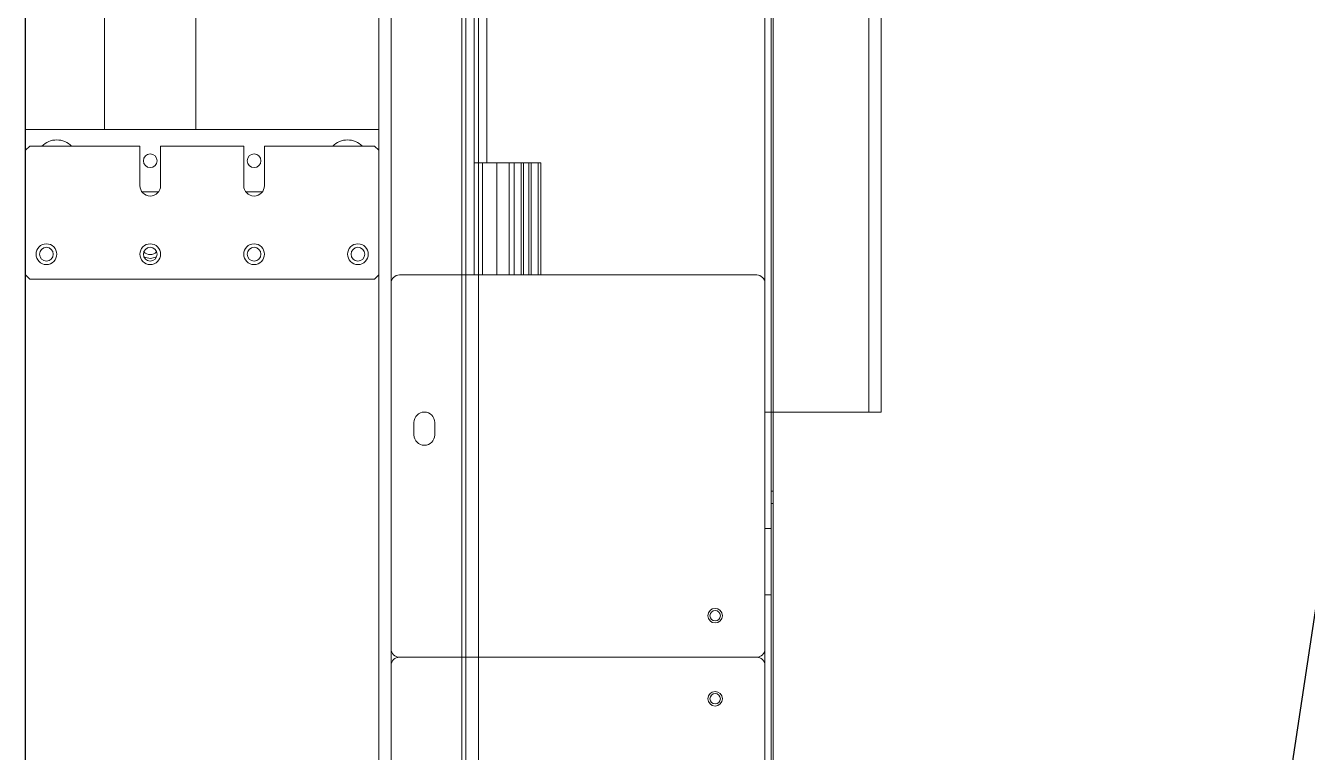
# Model space of a CAD drawing. Extents: x 500 to 100500, y -14500 to 21140.
# Drawn here: x 5830.1 to 6138.7, y 8750.1 to 8925 of the extents above; entities that cross this region are included whole.
import ezdxf

# ---------------------------------------------------------------- set-up
doc = ezdxf.new("R2010")
doc.units = 0
doc.linetypes.add('SLD-Solid', pattern=[0])
doc.layers.get('0').update_dxf_attribs({"linetype": 'CONTINUOUS'})
doc.layers.add('D', color=7, linetype='CONTINUOUS')
doc.layers.add('M06SMMF-001B', color=7, linetype='CONTINUOUS')
doc.layers.add('MODEL', color=7, linetype='SLD-Solid', lineweight=15)

# ---------------------------------------------------------------- blocks, each defined once
blk = doc.blocks.new('KA$Cbf7906b1')
at = {"layer": 'MODEL'}
for p, q in [((203, 885.6), (203, 750.6)), ((206, 885.6), (206, 750.6)), ((111, 880.6), (111, 810.6)), ((0, 860.6), (0, 818.6)), ((19, 818.6), (19, 860.6)), ((41, 860.6), (41, 818.6)), ((108, 783.6), (108, 860.6)), ((0, 813.6), (0, 818.6)), ((85, 818.6), (0, 818.6)), ((85, 813.6), (85, 818.6)), ((1, 814.6), (0, 813.6)), ((0, 783.6), (0, 813.6)), ((27.5, 814.6), (1, 814.6)), ((27.5, 814.6), (27.5, 805.1)), ((32.5, 805.1), (32.5, 814.6)), ((52.5, 814.6), (32.5, 814.6)), ((52.5, 814.6), (52.5, 805.1)), ((57.5, 805.1), (57.5, 814.6)), ((84, 814.6), (57.5, 814.6)), ((85, 813.6), (84, 814.6)), ((85, 783.6), (85, 813.6)), ((108, 810.6), (110, 810.6)), ((110, 783.6), (110, 810.6)), ((110, 810.6), (113.45, 810.6)), ((113.45, 783.6), (113.45, 810.6)), ((113.45, 810.6), (116.38, 810.6)), ((116.38, 783.6), (116.38, 810.6)), ((116.38, 810.6), (117.6, 810.6)), ((117.6, 783.6), (117.6, 810.6)), ((117.6, 810.6), (119.32, 810.6)), ((119.32, 783.6), (119.32, 810.6)), ((119.32, 810.6), (119.83, 810.6)), ((119.83, 783.6), (119.83, 810.6)), ((119.83, 810.6), (121.16, 810.6)), ((121.16, 783.6), (121.16, 810.6)), ((121.16, 810.6), (121.69, 810.6)), ((121.69, 783.6), (121.69, 810.6)), ((121.69, 810.6), (123.39, 810.6)), ((123.39, 783.6), (123.39, 810.6)), ((123.39, 810.6), (124, 810.6)), ((124, 783.6), (124, 810.6)), ((32, 803.6), (28, 803.6)), ((57, 803.6), (53, 803.6)), ((0, 455.6), (0, 783.6)), ((0, 783.6), (1, 782.6)), ((84, 782.6), (1, 782.6)), ((84, 782.6), (85, 783.6)), ((85, 80.6), (85, 783.6)), ((88, 781.6), (88, 464.6)), ((90, 783.6), (105, 783.6)), ((105, 783.6), (106, 783.6)), ((105, 783.6), (105, 464.6)), ((106, 783.6), (106, 464.6)), ((106, 783.6), (109, 783.6)), ((109, 783.6), (176, 783.6)), ((109, 783.6), (109, 464.6)), ((178, 781.6), (178, 464.6)), ((203, 750.6), (178, 750.6)), ((179.5, 731.6), (179.5, 750.6)), ((180, 731.6), (180, 750.6)), ((206, 750.6), (203, 750.6)), ((93.5, 748.1), (93.5, 745.1)), ((98.5, 745.1), (98.5, 748.1)), ((179.5, 731.6), (180, 731.6)), ((179.5, 728.6), (179.5, 731.6)), ((180, 731.6), (180, 728.6)), ((180, 728.6), (179.5, 728.6)), ((179.5, 464.6), (179.5, 728.6)), ((180, 464.6), (180, 728.6)), ((179.5, 722.6), (178, 722.6)), ((179.5, 706.6), (178, 706.6))]:
    blk.add_line(p, q, dxfattribs=at)
for centre, radius in [((30, 811.1), 1.65), ((55, 811.1), 1.65), ((5, 788.6), 2.5), ((5, 788.6), 1.65), ((30, 788.6), 2.5), ((30, 788.6), 1.65), ((55, 788.6), 2.5), ((55, 788.6), 1.65), ((80, 788.6), 2.5), ((80, 788.6), 1.65)]:
    blk.add_circle(centre, radius, dxfattribs=at)
for centre, radius, start, end in [((7.5, 811.1), 5, 90, 135.573), ((7.5, 811.1), 5, 44.427, 90), ((77.5, 811.1), 5, 90, 135.573), ((77.5, 811.1), 5, 44.427, 90), ((30, 805.1), 2.5, 180, 0), ((55, 805.1), 2.5, 180, 0), ((30, 790.6), 2.1, 223.6627, 270), ((30, 790.6), 3, 241.3084, 298.6932), ((30, 790.6), 2.1, 270, 316.3381), ((90, 781.6), 2, 90, 180), ((176, 781.6), 2, 0, 90), ((96, 748.1), 2.5, 0, 180), ((96, 745.1), 2.5, 180, 0)]:
    blk.add_arc(centre, radius, start, end, dxfattribs=at)
blk = doc.blocks.new('KA$C03f0ad08')
at = {"layer": 'MODEL', "color": 4}
for p, q in [((0, 155.6), (0, 1658.6)), ((85, 155.6), (85, 1658.6)), ((88, 1289.6), (88, 768.6)), ((105, 1289.6), (105, 766.6)), ((106, 1289.6), (106, 766.6)), ((109, 1289.6), (109, 766.6)), ((178, 1289.6), (178, 768.6)), ((179.5, 143.6), (179.5, 1289.6)), ((180, 143.6), (180, 1289.6)), ((90, 766.6), (105, 766.6)), ((105, 766.6), (105, 187.6)), ((105, 766.6), (106, 766.6)), ((106, 766.6), (106, 187.6)), ((106, 766.6), (109, 766.6)), ((109, 766.6), (109, 187.6)), ((109, 766.6), (176, 766.6)), ((88, 764.6), (88, 189.6)), ((178, 764.6), (178, 189.6))]:
    blk.add_line(p, q, dxfattribs=at)
for centre, radius in [((166, 776.6), 1.75), ((166, 776.6), 1.25), ((166, 756.6), 1.75), ((166, 756.6), 1.25)]:
    blk.add_circle(centre, radius, dxfattribs=at)
for centre, start, end in [((90, 768.6), 180, 270), ((176, 768.6), 270, 0), ((90, 764.6), 90, 180), ((176, 764.6), 0, 90)]:
    blk.add_arc(centre, 2, start, end, dxfattribs=at)
blk = doc.blocks.new('KJVision F')
at = {"color": 2}
blk.add_line((7970.62, -72337.14, -10.47), (8170.62, -71007.14, -10.47), dxfattribs=at)

msp = doc.modelspace()

# ---------------------------------------------------------------- linework, layer by layer
at = {"layer": 'D', "color": 4, "elevation": -10.47}
msp.add_lwpolyline([(5830.08, 9690.96), (5810.08, 9690.96), (5810.08, 8152.96), (5830.08, 8152.96)], close=True, dxfattribs=at)

# ---------------------------------------------------------------- block references
msp.add_blockref('KJVision F', (-1948.54, 80333.1))
at = {"layer": 'M06SMMF-001B'}
for name, p in [('KA$C03f0ad08', (5830.08, 8006.36, -10.47)), ('KA$Cbf7906b1', (5830.08, 8081.36, -10.47))]:
    msp.add_blockref(name, p, dxfattribs=at)

doc.saveas('drawing.dxf')
